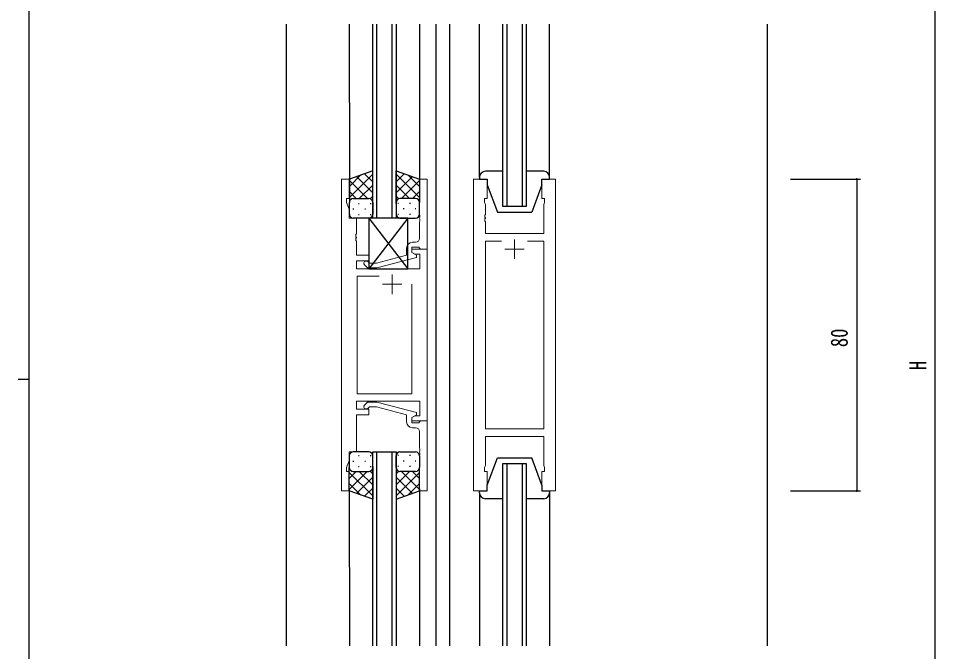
# Model space of a CAD drawing. Units: millimetres, scale not verified. Extents: x -397 to 397, y -282 to 282.
# Drawn here: x -396.7 to -161.5, y -53.1 to 109.4 of the extents above; entities that cross this region are included whole.
import ezdxf
from ezdxf.enums import TextEntityAlignment as Align

# ---------------------------------------------------------------- set-up
doc = ezdxf.new("R2010")
doc.units = ezdxf.units.MM
doc.header["$LTSCALE"] = 2
doc.layers.add('0-2_YKK_11', color=7, linetype='Continuous', lineweight=18)
for name, color, linetype in [('0-3_YKK_12', 2, 'Continuous'), ('0-4_YKK_13', 4, 'Continuous'), ('0-6_YKK_D', 6, 'Continuous'), ('0-7_YKK_ZWAK', 7, 'Continuous')]:
    doc.layers.add(name, color=color, linetype=linetype)
doc.styles.add('ＭＳ ゴシック', font='')
doc.styles.get('ＭＳ ゴシック').set_extended_font_data('MS Gothic')

msp = doc.modelspace()

# ---------------------------------------------------------------- linework, layer by layer
at = {"layer": '0-2_YKK_11'}
for p, q in [((-294.756, 51.907), (-295.556, 51.907)), ((-272.707, 52.177), (-276.856, 52.177)), ((-295.758, 41.107), (-295.758, 13.037)), ((-294.754, 4.307), (-295.554, 4.307))]:
    msp.add_line(p, q, dxfattribs=at)
at = {"layer": '0-2_YKK_11', "color": 2}
for p, q in [((-269.356, 52.607), (-269.356, 47.607)), ((-271.856, 50.107), (-266.856, 50.107)), ((-300.758, 43.607), (-300.758, 38.607)), ((-303.258, 41.107), (-298.258, 41.107))]:
    msp.add_line(p, q, dxfattribs=at)
at = {"layer": '0-2_YKK_11'}
for points in [[(-313.758, 68.107), (-313.758, -11.893), (-311.758, -11.893), (-311.758, -6.893), (-312.458, -6.893), (-312.458, -5.893), (-311.828, -4.162), (-311.828, -1.893), (-309.958, -1.893), (-309.958, 7.607), (-306.758, 7.607), (-306.758, 9.107), (-309.958, 9.107), (-309.958, 11.107), (-293.688, 11.107), (-293.688, 7.407), (-294.892, 7.407), (-295.758, 6.907), (-295.758, 6.107), (-291.758, 6.107), (-291.758, 50.107), (-295.758, 50.107), (-295.758, 49.307), (-294.892, 48.807), (-293.688, 48.807), (-293.688, 45.107), (-309.958, 45.107), (-309.958, 47.107), (-306.758, 47.107), (-306.758, 48.607), (-309.958, 48.607), (-309.958, 52.149), (-310.078, 52.332), (-310.078, 52.882), (-309.958, 53.065), (-309.958, 53.149), (-310.078, 53.332), (-310.078, 53.882), (-309.958, 54.065), (-309.958, 58.107)], [(-309.958, 58.107), (-311.828, 58.107), (-311.828, 60.376), (-312.458, 62.107), (-312.458, 63.107), (-311.758, 63.107), (-311.758, 68.107), (-313.758, 68.107)], [(-291.756, 50.107), (-291.756, 68.107), (-293.756, 68.107), (-293.756, 59.065), (-293.636, 58.882), (-293.636, 58.332), (-293.756, 58.149), (-293.756, 58.065), (-293.636, 57.882), (-293.636, 57.332), (-293.756, 57.149), (-293.756, 52.907)], [(-272.707, 52.177), (-276.856, 52.177), (-276.856, 4.037), (-261.856, 4.037), (-261.856, 52.177), (-266.006, 52.177)], [(-307.881, 46.083), (-307.105, 45.307), (-304.66, 45.307), (-294.556, 48.014), (-294.556, 48.614), (-295.756, 49.307), (-295.756, 50.607), (-293.956, 50.607), (-293.756, 50.407), (-293.456, 50.107), (-291.756, 50.107)], [(-297.056, 50.407), (-297.056, 48.587), (-304.818, 46.507), (-306.608, 46.507), (-307.032, 46.931)], [(-295.758, 41.107), (-295.758, 13.037), (-309.758, 13.037), (-309.758, 43.177), (-304.109, 43.177)], [(-307.879, 10.131), (-307.103, 10.907), (-304.658, 10.907), (-294.554, 8.2), (-294.554, 7.6), (-295.754, 6.907), (-295.754, 5.607), (-293.954, 5.607), (-293.754, 5.807), (-293.454, 6.107), (-291.754, 6.107)], [(-297.054, 5.807), (-297.054, 7.627), (-304.816, 9.707), (-306.606, 9.707), (-307.03, 9.283)], [(-291.754, 6.107), (-291.754, -11.893), (-293.754, -11.893), (-293.754, -2.851), (-293.634, -2.668), (-293.634, -2.118), (-293.754, -1.935), (-293.754, -1.851), (-293.634, -1.668), (-293.634, -1.118), (-293.754, -0.935), (-293.754, 3.307)]]:
    msp.add_lwpolyline(points, dxfattribs=at)
msp.add_lwpolyline([(-279.856, 68.107), (-279.856, -11.893), (-276.356, -11.893), (-276.356, -6.893), (-277.056, -6.893), (-277.056, -5.893), (-276.856, -5.343), (-276.856, 2.107), (-261.856, 2.107), (-261.856, -5.343), (-261.656, -5.893), (-261.656, -6.893), (-262.356, -6.893), (-262.356, -11.893), (-258.856, -11.893), (-258.856, 68.107), (-262.356, 68.107), (-262.356, 63.107), (-261.656, 63.107), (-261.656, 62.107), (-261.856, 61.558), (-261.856, 54.107), (-276.856, 54.107), (-276.856, 57.149), (-276.976, 57.332), (-276.976, 57.882), (-276.856, 58.065), (-276.856, 58.149), (-276.976, 58.332), (-276.976, 58.882), (-276.856, 59.065), (-276.856, 61.558), (-277.056, 62.107), (-277.056, 63.107), (-276.356, 63.107), (-276.356, 68.107)], close=True, dxfattribs=at)
for centre, radius, start, end in [((-295.556, 50.407), 1.5, 90.00001, 179.99999), ((-294.756, 52.907), 1, 270.00001, 359.99999), ((-307.456, 46.507), 0.6, 44.99999, 225.00001), ((-307.454, 9.707), 0.6, 134.99999, 315.00001), ((-295.554, 5.807), 1.5, 180.00001, 269.99999), ((-294.754, 3.307), 1, 0.00001, 89.99999)]:
    msp.add_arc(centre, radius, start, end, dxfattribs=at)
at = {"layer": '0-3_YKK_12'}
for p, q in [((-327.949, 107.857), (-327.949, -51.643)), ((-311.764, 107.857), (-311.755, 67.607)), ((-305.755, 58.107), (-305.755, 107.857)), ((-304.755, 107.857), (-304.755, 58.107)), ((-300.755, 58.107), (-300.755, 107.857)), ((-299.755, 107.857), (-299.755, 58.107)), ((-293.767, 107.857), (-293.756, 67.607)), ((-289.556, 107.857), (-289.556, -51.643)), ((-286.056, 107.857), (-286.056, -51.643)), ((-278.356, 68.607), (-278.356, 107.857)), ((-272.356, 61.107), (-272.356, 107.857)), ((-271.356, 107.857), (-271.356, 61.107)), ((-267.356, 61.107), (-267.356, 107.857)), ((-266.356, 107.857), (-266.356, 61.107)), ((-260.356, 68.607), (-260.356, 107.857)), ((-204.556, 107.857), (-204.556, -51.643)), ((-266.356, 61.107), (-272.356, 61.107)), ((-305.761, -1.893), (-299.761, -1.893)), ((-305.761, -51.643), (-305.761, -1.893)), ((-304.761, -1.893), (-304.761, -51.643)), ((-300.761, -51.643), (-300.761, -1.893)), ((-299.761, -1.893), (-299.761, -51.643)), ((-272.356, -4.893), (-266.356, -4.893)), ((-272.356, -51.643), (-272.356, -4.893)), ((-271.356, -4.893), (-271.356, -51.643)), ((-267.356, -51.643), (-267.356, -4.893)), ((-266.356, -4.893), (-266.356, -51.643)), ((-311.759, -11.393), (-311.75, -51.643)), ((-293.761, -11.393), (-293.751, -51.643)), ((-278.356, -12.393), (-278.356, -51.643)), ((-260.356, -12.393), (-260.356, -51.643))]:
    msp.add_line(p, q, dxfattribs=at)
at = {"layer": '0-4_YKK_13'}
for p, q in [((-305.756, 70.25), (-311.756, 68.107)), ((-311.756, 63.375), (-305.756, 69.375)), ((-311.756, 66.204), (-308.796, 69.165)), ((-305.756, 64.556), (-309.952, 68.751)), ((-305.756, 67.384), (-307.868, 69.496)), ((-305.756, 61.886), (-305.756, 70.25)), ((-299.758, 70.25), (-293.758, 68.107)), ((-299.758, 61.886), (-299.758, 70.25)), ((-299.758, 67.384), (-297.647, 69.496)), ((-293.758, 63.375), (-299.758, 69.375)), ((-299.758, 64.556), (-295.563, 68.751)), ((-293.758, 66.204), (-296.719, 69.165)), ((-272.356, 70.107), (-276.856, 70.107)), ((-261.856, 70.107), (-266.356, 70.107)), ((-311.756, 68.107), (-311.756, 62.107)), ((-307.136, 63.107), (-311.756, 67.727)), ((-309.196, 63.107), (-305.756, 66.547)), ((-296.318, 63.107), (-299.758, 66.547)), ((-298.379, 63.107), (-293.758, 67.727)), ((-293.758, 68.107), (-293.758, 62.107)), ((-276.356, 66.607), (-273.756, 59.607)), ((-262.356, 66.607), (-264.956, 59.607)), ((-262.356, 66.607), (-262.356, 68.107)), ((-309.965, 63.107), (-311.756, 64.899)), ((-306.425, 63.05), (-305.756, 63.718)), ((-299.09, 63.05), (-299.758, 63.718)), ((-295.55, 63.107), (-293.758, 64.899)), ((-311.756, 59.107), (-311.756, 62.107)), ((-310.756, 63.107), (-307.156, 63.107)), ((-310.356, 63.107), (-306.756, 63.107)), ((-309.421, 61.886), (-309.221, 61.886)), ((-306.391, 61.886), (-306.191, 61.886)), ((-305.756, 62.107), (-305.756, 59.107)), ((-299.758, 62.107), (-299.758, 59.107)), ((-299.123, 61.886), (-299.323, 61.886)), ((-295.158, 63.107), (-298.758, 63.107)), ((-294.758, 63.107), (-298.358, 63.107)), ((-296.093, 61.886), (-296.293, 61.886)), ((-293.758, 59.107), (-293.758, 62.107)), ((-310.836, 60.471), (-310.636, 60.471)), ((-309.421, 59.056), (-309.221, 59.056)), ((-307.806, 60.471), (-307.606, 60.471)), ((-306.391, 59.056), (-306.191, 59.056)), ((-299.123, 59.056), (-299.323, 59.056)), ((-297.708, 60.471), (-297.908, 60.471)), ((-296.093, 59.056), (-296.293, 59.056)), ((-294.678, 60.471), (-294.878, 60.471)), ((-273.756, 59.607), (-264.956, 59.607)), ((-306.756, 58.107), (-310.756, 58.107)), ((-306.756, 58.107), (-306.756, 45.107)), ((-296.756, 58.107), (-306.756, 58.107)), ((-306.756, 58.107), (-296.756, 45.107)), ((-296.756, 58.107), (-306.756, 45.107)), ((-298.758, 58.107), (-294.758, 58.107)), ((-296.756, 45.107), (-296.756, 58.107)), ((-306.756, 45.107), (-296.756, 45.107)), ((-306.761, -1.893), (-310.761, -1.893)), ((-298.763, -1.893), (-294.763, -1.893)), ((-311.761, -2.893), (-311.761, -5.893)), ((-310.841, -4.256), (-310.641, -4.256)), ((-309.426, -2.841), (-309.226, -2.841)), ((-307.811, -4.256), (-307.611, -4.256)), ((-306.396, -2.841), (-306.196, -2.841)), ((-305.761, -5.893), (-305.761, -2.893)), ((-299.763, -5.893), (-299.763, -2.893)), ((-299.128, -2.841), (-299.328, -2.841)), ((-297.713, -4.256), (-297.913, -4.256)), ((-296.098, -2.841), (-296.298, -2.841)), ((-294.683, -4.256), (-294.883, -4.256)), ((-293.763, -2.893), (-293.763, -5.893)), ((-276.356, -10.393), (-273.756, -3.393)), ((-273.756, -3.393), (-264.956, -3.393)), ((-262.356, -10.393), (-264.956, -3.393)), ((-311.761, -11.893), (-311.761, -5.893)), ((-309.97, -6.893), (-311.761, -8.685)), ((-307.141, -6.893), (-311.761, -11.513)), ((-310.761, -6.893), (-307.161, -6.893)), ((-310.361, -6.893), (-306.761, -6.893)), ((-309.426, -5.671), (-309.226, -5.671)), ((-309.201, -6.893), (-305.761, -10.333)), ((-306.429, -6.836), (-305.761, -7.504)), ((-306.396, -5.671), (-306.196, -5.671)), ((-305.761, -5.671), (-305.761, -14.036)), ((-299.763, -5.671), (-299.763, -14.036)), ((-299.095, -6.836), (-299.763, -7.504)), ((-296.323, -6.893), (-299.763, -10.333)), ((-299.128, -5.671), (-299.328, -5.671)), ((-295.163, -6.893), (-298.763, -6.893)), ((-298.384, -6.893), (-293.763, -11.513)), ((-294.763, -6.893), (-298.363, -6.893)), ((-296.098, -5.671), (-296.298, -5.671)), ((-295.555, -6.893), (-293.763, -8.685)), ((-293.763, -11.893), (-293.763, -5.893)), ((-311.761, -7.161), (-305.761, -13.161)), ((-305.761, -8.341), (-309.957, -12.537)), ((-293.763, -7.161), (-299.763, -13.161)), ((-299.763, -8.341), (-295.567, -12.537)), ((-311.761, -9.99), (-308.801, -12.95)), ((-305.761, -11.17), (-307.873, -13.282)), ((-299.763, -11.17), (-297.651, -13.282)), ((-293.763, -9.99), (-296.724, -12.95)), ((-262.356, -10.393), (-262.356, -11.893)), ((-305.761, -14.036), (-311.761, -11.893)), ((-299.763, -14.036), (-293.763, -11.893)), ((-272.356, -13.893), (-276.856, -13.893)), ((-261.856, -13.893), (-266.356, -13.893))]:
    msp.add_line(p, q, dxfattribs=at)
for points in [[(-278.356, 68.607), (-278.356, 68.107), (-276.356, 68.107), (-276.356, 66.607)], [(-262.356, 68.107), (-260.356, 68.107), (-260.356, 68.607)], [(-278.356, -12.393), (-278.356, -11.893), (-276.356, -11.893), (-276.356, -10.393)], [(-262.356, -11.893), (-260.356, -11.893), (-260.356, -12.393)]]:
    msp.add_lwpolyline(points, dxfattribs=at)
for centre, radius, start, end in [((-276.856, 68.607), 1.5, 90, 180), ((-261.856, 68.607), 1.5, 0, 90), ((-310.756, 62.107), 1, 90, 180), ((-310.756, 62.107), 1, 90, 180), ((-306.756, 62.107), 1, 360, 90), ((-306.756, 62.107), 1, 360, 90), ((-298.758, 62.107), 1, 90, 180), ((-298.758, 62.107), 1, 90, 180), ((-294.758, 62.107), 1, 360, 90), ((-294.758, 62.107), 1, 360, 90), ((-310.756, 59.107), 1, 180, 270), ((-306.756, 59.107), 1, 270, 360), ((-298.758, 59.107), 1, 180, 270), ((-294.758, 59.107), 1, 270, 360), ((-310.761, -2.893), 1, 90, 180), ((-306.761, -2.893), 1, 0, 90), ((-298.763, -2.893), 1, 90, 180), ((-294.763, -2.893), 1, 0, 90), ((-310.761, -5.893), 1, 180, 270), ((-310.761, -5.893), 1, 180, 270), ((-306.761, -5.893), 1, 270, 0), ((-306.761, -5.893), 1, 270, 0), ((-298.763, -5.893), 1, 180, 270), ((-298.763, -5.893), 1, 180, 270), ((-294.763, -5.893), 1, 270, 0), ((-294.763, -5.893), 1, 270, 0), ((-276.856, -12.393), 1.5, 180, 270), ((-261.856, -12.393), 1.5, 270, 0)]:
    msp.add_arc(centre, radius, start, end, dxfattribs=at)
at = {"layer": '0-6_YKK_D'}
for p, q in [((-161.549, 188.607), (-161.549, -147.393)), ((-198.549, 68.107), (-180.549, 68.107)), ((-181.549, 68.107), (-181.549, -11.893)), ((-198.549, -11.893), (-180.549, -11.893))]:
    msp.add_line(p, q, dxfattribs=at)
for centre, start, end in [((-181.549, 68.107), 90, 270), ((-181.549, 68.107), 270, 90), ((-181.549, -11.893), 90, 270), ((-181.549, -11.893), 270, 90)]:
    msp.add_arc(centre, 0.106, start, end, dxfattribs=at)
at = {"layer": '0-7_YKK_ZWAK'}
for p, q in [((-393.9, -245.7), (-393.9, 279.3)), ((-396.7, 16.8), (-393.9, 16.8))]:
    msp.add_line(p, q, dxfattribs=at)

# ---------------------------------------------------------------- texts
at = {"layer": '0-6_YKK_D', "style": 'ＭＳ ゴシック', "width": 0.8}
for s, p in [('80', (-182.549, 24.976)), ('H', (-162.349, 19.06))]:
    msp.add_text(s, height=4.399, rotation=90, dxfattribs=at).set_placement(p, align=Align.BOTTOM_LEFT)

doc.saveas('drawing.dxf')
